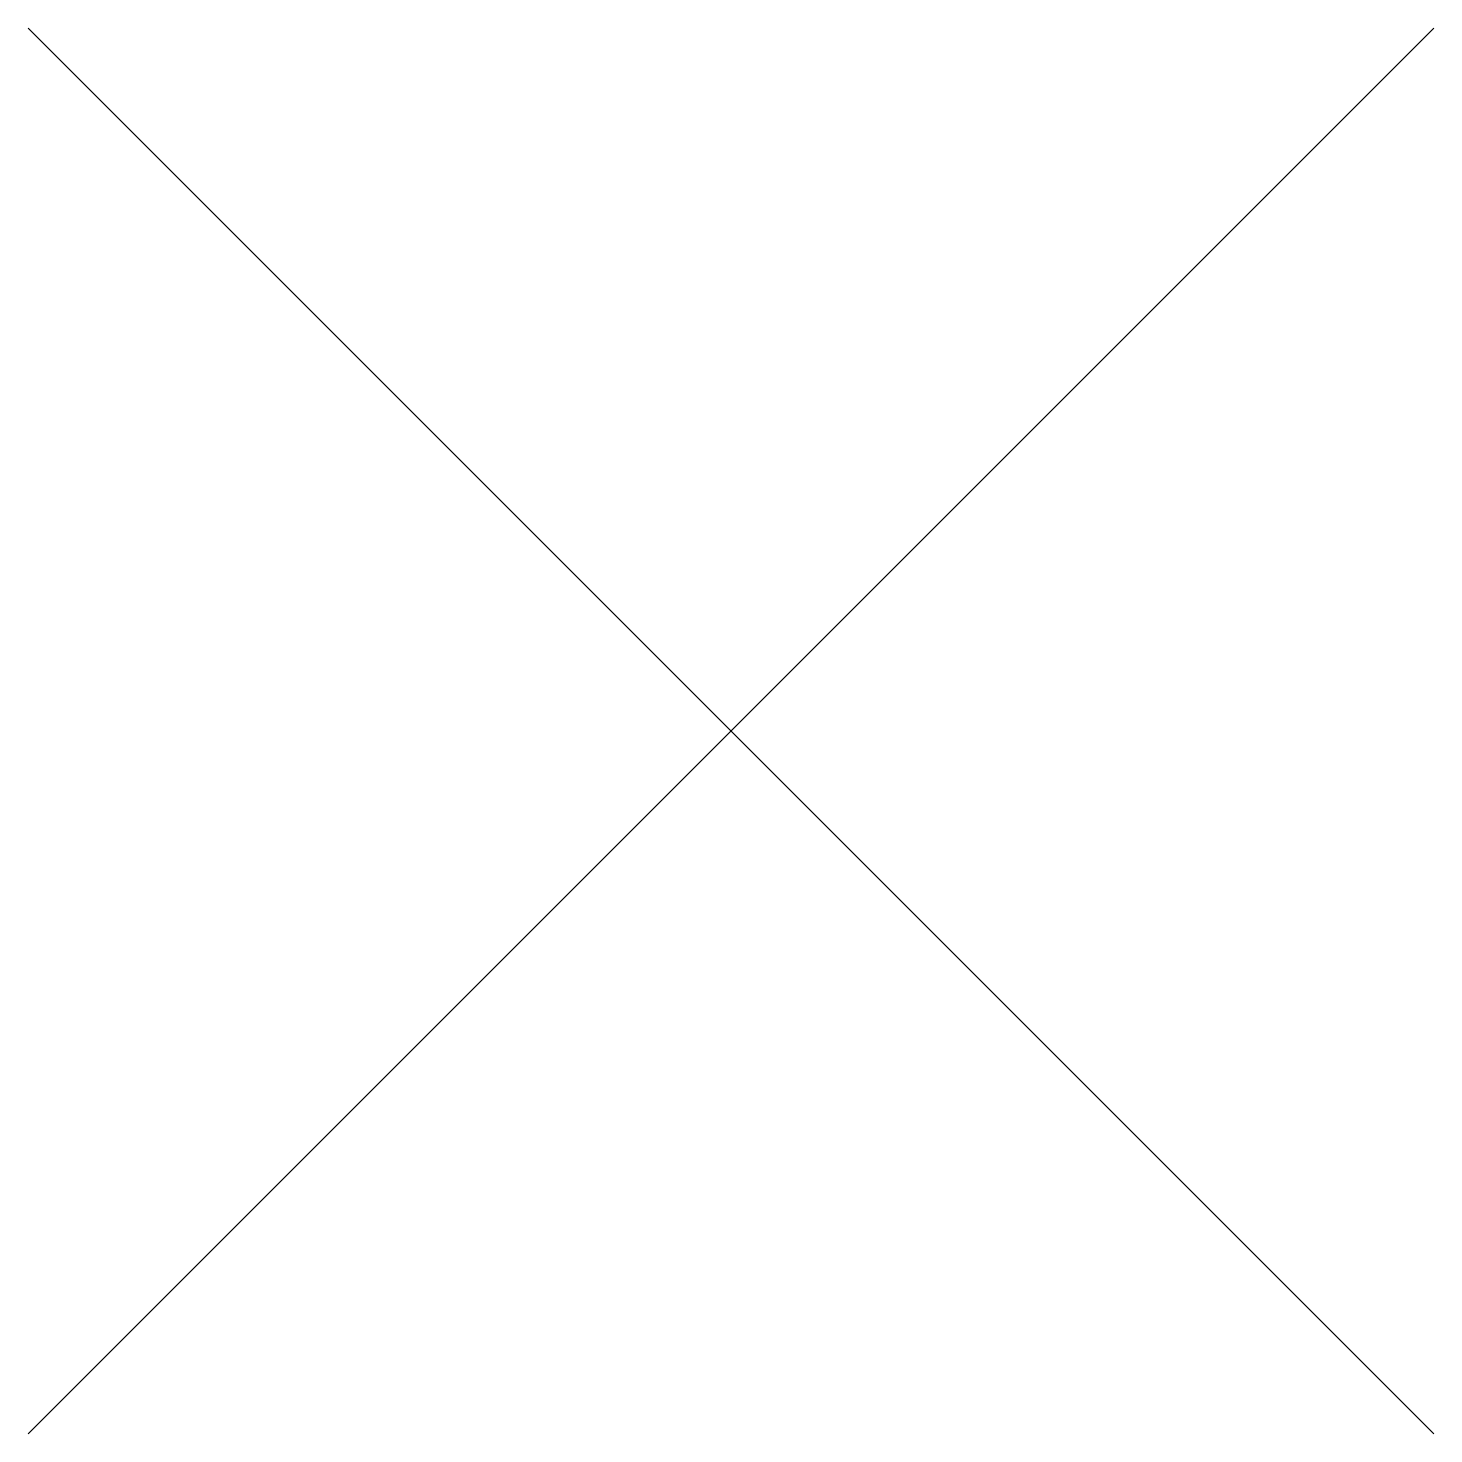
# Model space of a CAD drawing. Header units: metres. Extents: x 0 to 100, y 0 to 100.
import ezdxf

# ---------------------------------------------------------------- set-up
doc = ezdxf.new("R2010")
doc.units = ezdxf.units.M

msp = doc.modelspace()

# ---------------------------------------------------------------- linework, layer by layer
for p, q in [((0, 0), (100, 100)), ((0, 100), (100, 0))]:
    msp.add_line(p, q)

doc.saveas('drawing.dxf')
